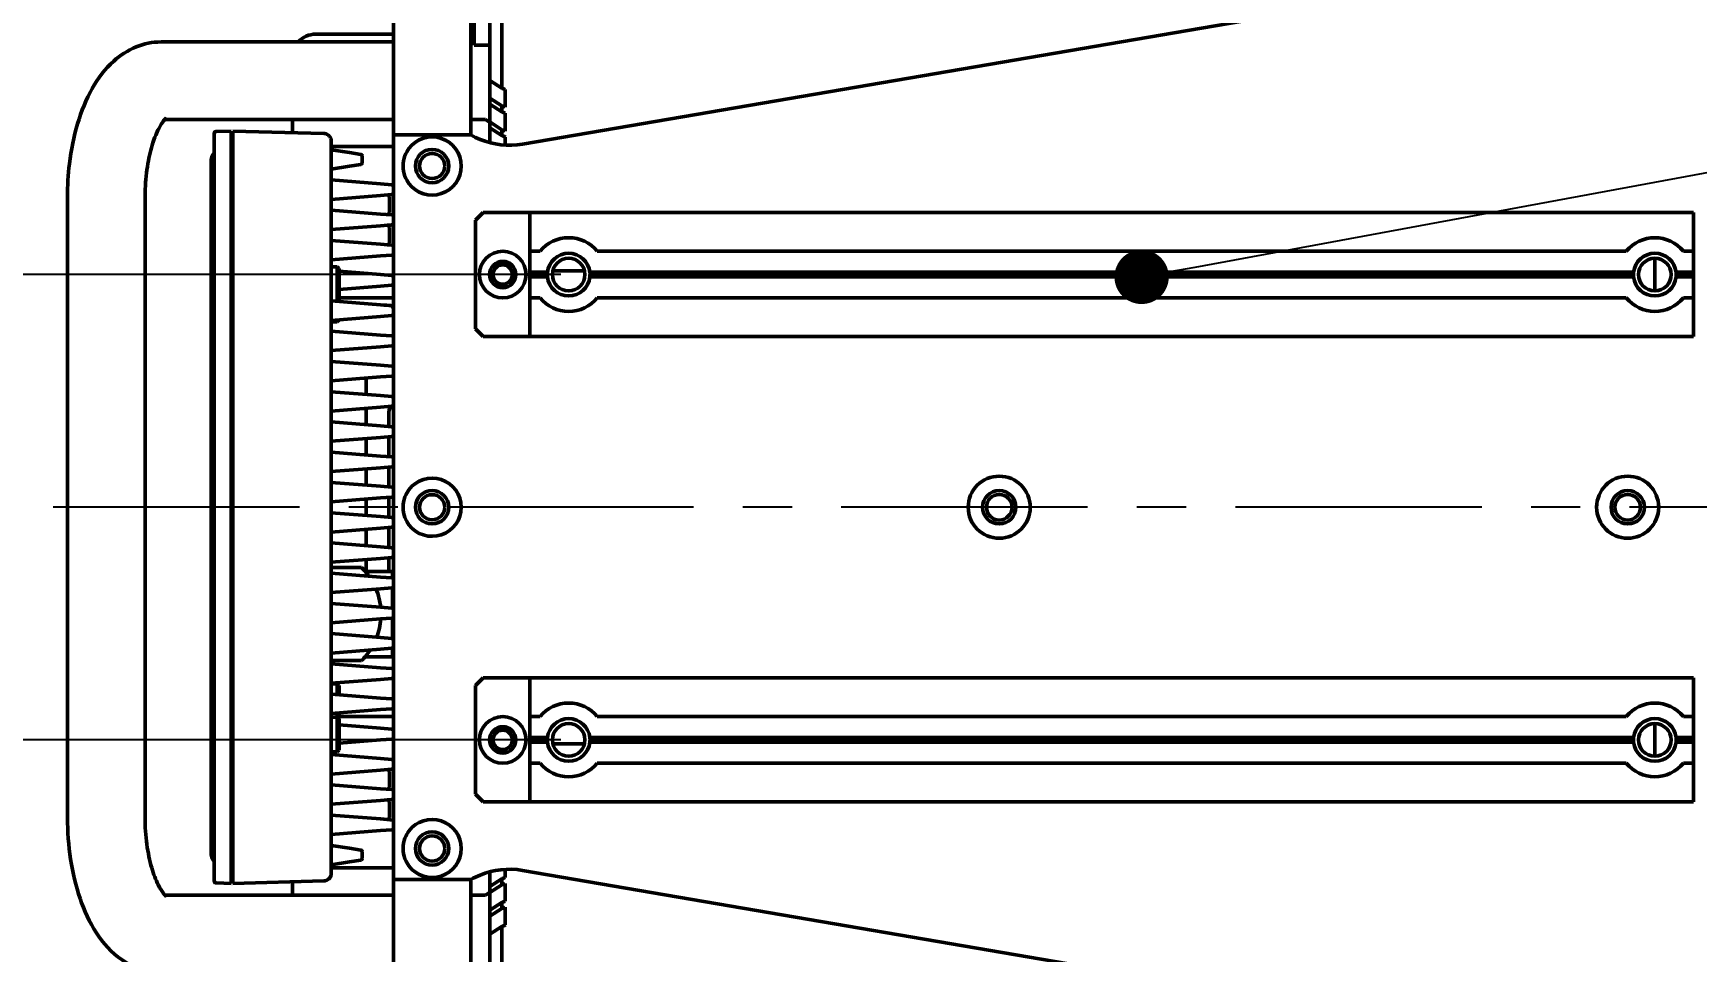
# Model space of a CAD drawing. Header units: millimetres. Extents: x 36 to 3196, y 27 to 5967.
# Drawn here: x 1091.8 to 1306.2, y 5129.6 to 5248 of the extents above; entities that cross this region are included whole.
import ezdxf
from ezdxf import colors
from ezdxf.entities.mleader import LeaderData, LeaderLine
from ezdxf.math import Vec2, Vec3

# ---------------------------------------------------------------- set-up
doc = ezdxf.new("R2010")
doc.units = ezdxf.units.MM
doc.linetypes.add('CENTER', pattern=[50.8, 31.75, -6.35, 6.35, -6.35])
doc.layers.add('02_Center Line', color=1, linetype='CENTER')
doc.layers.add('08_Dimension.Annotation', color=2, linetype='Continuous')
doc.layers.add('외형선(ISO)', color=7, linetype='Continuous', lineweight=50)
doc.styles.add('Coavis T-3.2 Style', font='MS PGothic.ttf', dxfattribs={"height": 3.2})
doc.styles.add('Coavis T-7.0 Style', font='MS PGothic.ttf', dxfattribs={"height": 7})
doc.dimstyles.new('Coavis D-Style$0', dxfattribs={"dimtxt": 3.2, "dimasz": 3.2, "dimexe": 2, "dimexo": 1, "dimgap": 0.8, "dimtad": 1, "dimdec": 3, "dimzin": 1, "dimdsep": 46, "dimtxsty": 'Coavis T-3.2 Style', "dimcen": 0, "dimclrd": 253, "dimclre": 253, "dimclrt": 2, "dimadec": 1, "dimazin": 0, "dimtp": 0.1, "dimtm": 0.1, "dimtfac": 0.71, "dimtdec": 3, "dimtmove": 0, "dimatfit": 3, "dimfxl": 1, "dimlwd": -1, "dimlwe": -1, "dimarcsym": 1})

# ---------------------------------------------------------------- blocks, each defined once
blk = doc.blocks.new('*D25')
at = {"layer": '08_Dimension.Annotation', "color": 253, "linetype": 'ByBlock', "transparency": 16777216}
for p, q in [((1159.77, 5216.92), (1082.87, 5216.92)), ((1084.87, 5213.72), (1084.87, 5160.12)), ((1159.77, 5156.92), (1082.87, 5156.92))]:
    blk.add_line(p, q, dxfattribs=at)
at = {"layer": '08_Dimension.Annotation', "color": 253, "transparency": 16777216}
for points in [[(1084.33, 5213.72), (1085.4, 5213.72), (1084.87, 5216.92)], [(1084.33, 5160.12), (1085.4, 5160.12), (1084.87, 5156.92)]]:
    blk.add_solid(points, dxfattribs=at)
at = {"layer": 'Defpoints', "color": 0, "transparency": 16777216}
for p in [(1160.77, 5216.92), (1084.87, 5156.92), (1160.77, 5156.92)]:
    blk.add_point(p, dxfattribs=at)
at = {"layer": '08_Dimension.Annotation', "color": 2, "transparency": 16777216, "insert": (1080.57, 5186.92), "char_height": 7, "attachment_point": 5, "rotation": 90, "style": 'Coavis T-7.0 Style'}
blk.add_mtext('{\\C5;60.000}', dxfattribs=at)
blk = doc.blocks.new('*D26')
at = {"layer": '08_Dimension.Annotation', "color": 253, "linetype": 'ByBlock', "transparency": 16777216}
for p, q in [((1337.77, 5257.42), (1061.7, 5257.42)), ((1063.7, 5254.22), (1063.7, 5119.62)), ((1337.77, 5116.42), (1061.7, 5116.42))]:
    blk.add_line(p, q, dxfattribs=at)
at = {"layer": '08_Dimension.Annotation', "color": 253, "transparency": 16777216}
for points in [[(1063.16, 5254.22), (1064.23, 5254.22), (1063.7, 5257.42)], [(1063.16, 5119.62), (1064.23, 5119.62), (1063.7, 5116.42)]]:
    blk.add_solid(points, dxfattribs=at)
at = {"layer": 'Defpoints', "color": 0, "transparency": 16777216}
for p in [(1338.77, 5257.42), (1063.7, 5116.42), (1338.77, 5116.42)]:
    blk.add_point(p, dxfattribs=at)
at = {"layer": '08_Dimension.Annotation', "color": 2, "transparency": 16777216, "insert": (1053.56, 5185.31), "char_height": 7, "attachment_point": 5, "rotation": 90, "style": 'Coavis T-7.0 Style'}
blk.add_mtext('{\\C5;\\P141.000}', dxfattribs=at)
blk = doc.blocks.new('_Dot')
at = {"color": 0, "linetype": 'ByBlock', "lineweight": -2}
blk.add_line((-0.5, 0), (-1, 0), dxfattribs=at)
at = {"color": 0, "linetype": 'ByBlock', "const_width": 0.5}
blk.add_lwpolyline([(-0.25, 0, 1), (0.25, 0, 1)], format="xyb", close=True, dxfattribs=at)

msp = doc.modelspace()

# ---------------------------------------------------------------- linework, layer by layer
at = {"layer": '02_Center Line'}
msp.add_line((2142.0654, 5186.922), (542.1723, 5186.922), dxfattribs=at)
at = {"layer": '외형선(ISO)'}
for p, q in [((1148.5916, 5247.9811), (1148.5916, 5276.9375)), ((1150.5916, 5241.961), (1150.5916, 5273.1007)), ((1152.1374, 5272.1071), (1152.1374, 5240.9674)), ((1138.1728, 5246.7174), (1138.1728, 5251.3673)), ((1148.1728, 5251.3673), (1148.1728, 5246.7174)), ((1154.8186, 5233.7477), (1252.6574, 5250.4716)), ((1114.3493, 5246.922), (1108.2317, 5246.922)), ((1123.1728, 5246.922), (1114.3493, 5246.922)), ((1138.1728, 5246.922), (1123.1728, 5246.922)), ((1138.1728, 5247.922), (1128.1728, 5247.922)), ((1138.1728, 5246.7174), (1138.1728, 5234.922)), ((1148.1728, 5247.0413), (1148.5916, 5247.0413)), ((1148.1728, 5234.922), (1148.1728, 5246.7174)), ((1148.5916, 5246.5165), (1148.5916, 5247.9811)), ((1148.5916, 5246.5165), (1150.5916, 5246.5165)), ((1150.5916, 5241.961), (1150.5916, 5239.6629)), ((1152.1374, 5240.9674), (1150.5916, 5241.961)), ((1152.5916, 5240.7898), (1152.5916, 5238.4917)), ((1150.5916, 5238.8968), (1150.5916, 5239.6629)), ((1150.5916, 5239.6629), (1152.1374, 5238.6692)), ((1150.5916, 5238.8968), (1150.5916, 5236.5987)), ((1150.5916, 5238.8968), (1152.1374, 5237.9032)), ((1152.1374, 5238.6692), (1152.1374, 5237.9032)), ((1114.3493, 5236.922), (1108.7257, 5236.922)), ((1114.3493, 5236.922), (1123.1728, 5236.922)), ((1138.1728, 5236.922), (1123.1728, 5236.922)), ((1125.1728, 5236.0918), (1125.1728, 5236.922)), ((1125.1728, 5236.0918), (1125.1728, 5235.2204)), ((1148.1728, 5236.922), (1150.0458, 5236.922)), ((1150.5916, 5235.8326), (1150.5916, 5236.5987)), ((1152.1374, 5235.6051), (1150.5916, 5236.5987)), ((1152.5916, 5237.7256), (1152.5916, 5235.4275)), ((1117.2719, 5235.422), (1115.3641, 5235.3721)), ((1117.2719, 5235.422), (1117.2719, 5230.4237)), ((1117.4728, 5230.4237), (1117.4728, 5235.422)), ((1129.199, 5235.115), (1117.4728, 5235.422)), ((1138.1728, 5234.922), (1140.1728, 5234.922)), ((1138.1728, 5138.922), (1138.1728, 5234.922)), ((1140.1728, 5234.922), (1138.1728, 5234.922)), ((1144.8506, 5234.922), (1140.1728, 5234.922)), ((1140.1728, 5234.922), (1146.1728, 5234.922)), ((1148.1728, 5234.922), (1146.1728, 5234.922)), ((1150.5916, 5235.8326), (1150.5916, 5233.9333)), ((1150.5916, 5235.8326), (1152.1374, 5234.839)), ((1152.1374, 5235.6051), (1152.1374, 5234.839)), ((1152.5916, 5234.6615), (1152.5916, 5233.6195)), ((1117.4728, 5233.422), (1117.2719, 5233.422)), ((1117.4728, 5233.2168), (1117.2719, 5233.222)), ((1138.1728, 5233.422), (1130.1728, 5233.422)), ((1132.5167, 5232.6508), (1130.1728, 5233.022)), ((1132.5167, 5232.6508), (1134.0041, 5232.4152)), ((1134.1728, 5232.2177), (1134.1728, 5231.3264)), ((1114.6728, 5231.422), (1114.6728, 5142.422)), ((1115.0719, 5143.4703), (1115.0719, 5230.3738)), ((1117.2719, 5143.4204), (1117.2719, 5230.4237)), ((1117.4728, 5230.4237), (1117.4728, 5143.4204)), ((1130.1728, 5230.522), (1132.5167, 5230.8933)), ((1130.1728, 5230.1168), (1130.1728, 5143.7273)), ((1134.0041, 5231.1288), (1132.5167, 5230.8933)), ((1136.5011, 5228.624), (1130.1728, 5229.122)), ((1136.5011, 5228.624), (1137.9885, 5228.5069)), ((1096.1728, 5226.922), (1096.1728, 5146.922)), ((1106.1728, 5226.922), (1106.1728, 5146.922)), ((1130.1728, 5226.622), (1136.5011, 5227.1201)), ((1130.1728, 5226.3299), (1130.1728, 5226.3299)), ((1136.5011, 5224.724), (1130.1728, 5225.222)), ((1137.9885, 5227.2371), (1136.5011, 5227.1201)), ((1137.6744, 5224.9307), (1137.6744, 5226.9133)), ((1130.1728, 5222.722), (1136.5011, 5223.2201)), ((1136.5011, 5224.724), (1137.9885, 5224.6069)), ((1137.9885, 5223.3371), (1136.5011, 5223.2201)), ((1148.7728, 5223.922), (1149.7728, 5224.922)), ((1148.7728, 5209.922), (1148.7728, 5223.922)), ((1149.7728, 5224.922), (1155.7728, 5224.922)), ((1155.7728, 5223.922), (1155.7728, 5224.922)), ((1305.7728, 5224.922), (1155.7728, 5224.922)), ((1155.7728, 5224.922), (1155.7728, 5223.922)), ((1155.7728, 5209.922), (1155.7728, 5223.922)), ((1155.7728, 5223.922), (1155.7728, 5219.922)), ((1305.7728, 5224.922), (1305.7728, 5223.922)), ((1305.7728, 5219.922), (1305.7728, 5223.922)), ((1136.5011, 5220.824), (1130.1728, 5221.322)), ((1137.6744, 5221.0307), (1137.6744, 5223.0133)), ((1130.1728, 5218.822), (1136.5011, 5219.3201)), ((1136.5011, 5220.824), (1137.9885, 5220.7069)), ((1137.9885, 5219.4371), (1136.5011, 5219.3201)), ((1157.0901, 5219.922), (1155.7728, 5219.922)), ((1297.0901, 5219.922), (1164.4556, 5219.922)), ((1300.7728, 5214.822), (1300.7728, 5219.022)), ((1305.7728, 5219.922), (1304.4556, 5219.922)), ((1305.7728, 5217.222), (1305.7728, 5219.922)), ((1130.9478, 5217.922), (1130.1728, 5217.922)), ((1130.9478, 5217.922), (1130.9478, 5213.461)), ((1131.1728, 5217.697), (1130.9478, 5217.922)), ((1131.1728, 5217.697), (1131.1728, 5213.647)), ((1136.5011, 5216.924), (1131.1728, 5217.3433)), ((1136.5011, 5216.924), (1137.9885, 5216.8069)), ((1158.0393, 5217.222), (1155.7728, 5217.222)), ((1158.0228, 5216.922), (1155.7728, 5216.922)), ((1158.0393, 5216.622), (1155.7728, 5216.622)), ((1162.8125, 5217.422), (1158.7332, 5217.422)), ((1298.0393, 5217.222), (1163.5064, 5217.222)), ((1298.0393, 5216.622), (1163.5064, 5216.622)), ((1298.0228, 5216.922), (1163.5228, 5216.922)), ((1305.7728, 5217.222), (1303.5064, 5217.222)), ((1305.7728, 5216.622), (1303.5064, 5216.622)), ((1305.7728, 5216.922), (1303.5228, 5216.922)), ((1305.7728, 5216.922), (1305.7728, 5217.222)), ((1305.7728, 5216.622), (1305.7728, 5216.922)), ((1305.7728, 5213.922), (1305.7728, 5216.622)), ((1131.1728, 5215.0007), (1136.5011, 5215.4201)), ((1137.9885, 5215.5371), (1136.5011, 5215.4201)), ((1130.1728, 5213.522), (1136.5011, 5213.024)), ((1131.1728, 5213.647), (1130.984, 5213.4582)), ((1131.1728, 5213.922), (1138.1728, 5213.922)), ((1131.1728, 5213.647), (1131.1728, 5213.4433)), ((1137.8748, 5212.9159), (1137.9885, 5212.9069)), ((1157.0901, 5213.922), (1155.7728, 5213.922)), ((1155.7728, 5213.922), (1155.7728, 5209.922)), ((1297.0901, 5213.922), (1164.4556, 5213.922)), ((1305.7728, 5213.922), (1304.4556, 5213.922)), ((1305.7728, 5209.922), (1305.7728, 5213.922)), ((1130.1728, 5211.022), (1136.5011, 5211.5201)), ((1130.9478, 5210.822), (1130.1728, 5210.822)), ((1130.9478, 5211.083), (1130.9478, 5210.822)), ((1131.1728, 5211.047), (1130.9478, 5210.822)), ((1131.1728, 5211.1007), (1131.1728, 5211.047)), ((1137.9885, 5211.6371), (1136.5011, 5211.5201)), ((1136.5011, 5209.124), (1130.1728, 5209.622)), ((1136.5011, 5209.124), (1137.9885, 5209.0069)), ((1149.7728, 5208.922), (1148.7728, 5209.922)), ((1155.7728, 5208.922), (1149.7728, 5208.922)), ((1155.7728, 5208.922), (1155.7728, 5209.922)), ((1155.7728, 5209.922), (1155.7728, 5208.922)), ((1305.7728, 5208.922), (1155.7728, 5208.922)), ((1305.7728, 5209.922), (1305.7728, 5208.922)), ((1130.1728, 5207.122), (1136.5011, 5207.6201)), ((1137.9885, 5207.7371), (1136.5011, 5207.6201)), ((1136.5011, 5205.224), (1130.1728, 5205.722)), ((1136.5011, 5205.224), (1137.9885, 5205.1069)), ((1137.9885, 5203.8371), (1136.5011, 5203.7201)), ((1138.1723, 5204.922), (1138.1728, 5204.922)), ((1130.1728, 5203.222), (1136.5011, 5203.7201)), ((1136.5011, 5201.324), (1130.1728, 5201.822)), ((1134.6728, 5203.5762), (1134.6728, 5202.922)), ((1134.6728, 5202.922), (1134.6728, 5201.4679)), ((1130.1728, 5199.322), (1136.5011, 5199.8201)), ((1134.6728, 5199.6762), (1134.6728, 5197.5679)), ((1136.5011, 5201.324), (1137.9885, 5201.2069)), ((1137.9885, 5199.9371), (1136.5011, 5199.8201)), ((1136.5011, 5197.424), (1130.1728, 5197.922)), ((1136.5011, 5197.424), (1137.9885, 5197.3069)), ((1137.5921, 5197.3381), (1137.5921, 5198.922)), ((1130.1728, 5195.422), (1136.5011, 5195.9201)), ((1134.6728, 5195.7762), (1134.6728, 5193.6679)), ((1137.9885, 5196.0371), (1136.5011, 5195.9201)), ((1137.5921, 5193.4381), (1137.5921, 5196.0059)), ((1136.5011, 5193.524), (1130.1728, 5194.022)), ((1136.5011, 5193.524), (1137.9885, 5193.4069)), ((1130.1728, 5191.522), (1136.5011, 5192.0201)), ((1134.6728, 5191.8762), (1134.6728, 5189.7679)), ((1137.9885, 5192.1371), (1136.5011, 5192.0201)), ((1137.5921, 5189.5381), (1137.5921, 5192.1059)), ((1136.5011, 5189.624), (1130.1728, 5190.122)), ((1136.5011, 5189.624), (1137.9885, 5189.5069)), ((1130.1728, 5187.622), (1136.5011, 5188.1201)), ((1134.6728, 5187.9762), (1134.6728, 5185.8679)), ((1137.9885, 5188.2371), (1136.5011, 5188.1201)), ((1137.5921, 5185.6381), (1137.5921, 5188.2059)), ((1136.5011, 5185.724), (1130.1728, 5186.222)), ((1136.5011, 5185.724), (1137.9885, 5185.6069)), ((1130.1728, 5183.722), (1136.5011, 5184.2201)), ((1136.5011, 5181.824), (1130.1728, 5182.322)), ((1134.6728, 5184.0762), (1134.6728, 5181.9679)), ((1137.9885, 5184.3371), (1136.5011, 5184.2201)), ((1137.5921, 5181.7381), (1137.5921, 5184.3059)), ((1130.1728, 5179.822), (1136.5011, 5180.3201)), ((1134.6728, 5180.1762), (1134.6728, 5178.647)), ((1136.5011, 5181.824), (1137.9885, 5181.7069)), ((1137.9885, 5180.4371), (1136.5011, 5180.3201)), ((1137.5921, 5178.647), (1137.5921, 5180.4059)), ((1130.1728, 5179.147), (1134.0828, 5179.147)), ((1136.5011, 5177.924), (1130.1728, 5178.422)), ((1138.0828, 5178.647), (1134.5479, 5178.647)), ((1138.0828, 5178.647), (1138.0828, 5177.7748)), ((1130.1728, 5175.922), (1136.5011, 5176.4201)), ((1136.5011, 5177.924), (1137.9885, 5177.8069)), ((1137.9885, 5176.5371), (1136.5011, 5176.4201)), ((1138.0828, 5176.5695), (1138.0828, 5173.8746)), ((1138.1728, 5177.647), (1138.1689, 5177.647)), ((1136.5011, 5174.024), (1130.1728, 5174.522)), ((1136.5011, 5174.024), (1137.9885, 5173.9069)), ((1130.1728, 5172.022), (1136.5011, 5172.5201)), ((1137.9885, 5172.6371), (1136.5011, 5172.5201)), ((1138.0828, 5172.6695), (1138.0828, 5169.9746)), ((1136.5011, 5170.124), (1130.1728, 5170.622)), ((1136.5011, 5170.124), (1137.9885, 5170.0069)), ((1130.1728, 5168.122), (1136.5011, 5168.6201)), ((1138.0828, 5167.647), (1134.5479, 5167.647)), ((1137.9885, 5168.7371), (1136.5011, 5168.6201)), ((1138.0828, 5168.7695), (1138.0828, 5167.647)), ((1138.1728, 5168.647), (1138.0828, 5168.647)), ((1134.0828, 5167.147), (1130.1728, 5167.147)), ((1136.5011, 5166.224), (1130.1728, 5166.722)), ((1136.5011, 5166.224), (1137.9885, 5166.1069)), ((1130.1728, 5164.222), (1136.5011, 5164.7201)), ((1130.9478, 5164.162), (1130.1728, 5164.162)), ((1130.9478, 5164.162), (1130.9478, 5162.761)), ((1131.1728, 5163.937), (1130.9478, 5164.162)), ((1131.1728, 5163.937), (1131.1728, 5162.7433)), ((1137.9885, 5164.8371), (1136.5011, 5164.7201)), ((1148.7728, 5163.922), (1149.7728, 5164.922)), ((1148.7728, 5149.922), (1148.7728, 5163.922)), ((1149.7728, 5164.922), (1155.7728, 5164.922)), ((1155.7728, 5163.922), (1155.7728, 5164.922)), ((1305.7728, 5164.922), (1155.7728, 5164.922)), ((1155.7728, 5164.922), (1155.7728, 5163.922)), ((1155.7728, 5149.922), (1155.7728, 5163.922)), ((1155.7728, 5163.922), (1155.7728, 5159.922)), ((1305.7728, 5164.922), (1305.7728, 5163.922)), ((1305.7728, 5159.922), (1305.7728, 5163.922)), ((1136.5011, 5162.324), (1130.1728, 5162.822)), ((1136.5011, 5162.324), (1137.9885, 5162.2069)), ((1137.9885, 5160.9371), (1136.5011, 5160.8201)), ((1130.1728, 5160.322), (1136.5011, 5160.8201)), ((1130.9478, 5159.872), (1130.1728, 5159.872)), ((1130.9478, 5160.383), (1130.9478, 5159.872)), ((1130.9478, 5159.872), (1130.9478, 5155.372)), ((1131.1728, 5159.647), (1130.9478, 5159.872)), ((1131.1728, 5159.887), (1131.0528, 5159.767)), ((1131.1728, 5160.4007), (1131.1728, 5159.887)), ((1138.1728, 5159.922), (1131.1728, 5159.922)), ((1131.1728, 5159.647), (1131.1728, 5155.597)), ((1136.5011, 5158.424), (1131.1728, 5158.8433)), ((1157.0901, 5159.922), (1155.7728, 5159.922)), ((1297.0901, 5159.922), (1164.4556, 5159.922)), ((1300.7728, 5154.822), (1300.7728, 5159.022)), ((1305.7728, 5159.922), (1304.4556, 5159.922)), ((1305.7728, 5157.222), (1305.7728, 5159.922)), ((1131.1728, 5156.5007), (1136.5011, 5156.9201)), ((1136.5011, 5158.424), (1137.9885, 5158.3069)), ((1137.9885, 5157.0371), (1136.5011, 5156.9201)), ((1158.0393, 5157.222), (1155.7728, 5157.222)), ((1158.0228, 5156.922), (1155.7728, 5156.922)), ((1158.0393, 5156.622), (1155.7728, 5156.622)), ((1298.0393, 5157.222), (1163.5064, 5157.222)), ((1298.0393, 5156.622), (1163.5064, 5156.622)), ((1298.0228, 5156.922), (1163.5228, 5156.922)), ((1305.7728, 5157.222), (1303.5064, 5157.222)), ((1305.7728, 5156.622), (1303.5064, 5156.622)), ((1305.7728, 5156.922), (1303.5228, 5156.922)), ((1305.7728, 5156.922), (1305.7728, 5157.222)), ((1305.7728, 5156.622), (1305.7728, 5156.922)), ((1305.7728, 5153.922), (1305.7728, 5156.622)), ((1130.9478, 5155.372), (1130.1728, 5155.372)), ((1136.5011, 5154.524), (1130.1728, 5155.022)), ((1131.1728, 5155.597), (1130.9478, 5155.372)), ((1136.5011, 5154.524), (1137.9885, 5154.4069)), ((1158.7332, 5156.422), (1162.8125, 5156.422)), ((1130.1728, 5152.522), (1136.5011, 5153.0201)), ((1137.9885, 5153.1371), (1136.5011, 5153.0201)), ((1137.6744, 5150.8307), (1137.6744, 5152.8133)), ((1157.0901, 5153.922), (1155.7728, 5153.922)), ((1155.7728, 5153.922), (1155.7728, 5149.922)), ((1297.0901, 5153.922), (1164.4556, 5153.922)), ((1305.7728, 5153.922), (1304.4556, 5153.922)), ((1305.7728, 5149.922), (1305.7728, 5153.922)), ((1130.1728, 5151.3299), (1130.1728, 5151.3299)), ((1136.5011, 5150.624), (1130.1728, 5151.122)), ((1136.5011, 5150.624), (1137.9885, 5150.5069)), ((1130.1728, 5148.622), (1136.5011, 5149.1201)), ((1137.9885, 5149.2371), (1136.5011, 5149.1201)), ((1137.6744, 5146.9307), (1137.6744, 5148.9133)), ((1149.7728, 5148.922), (1148.7728, 5149.922)), ((1155.7728, 5148.922), (1149.7728, 5148.922)), ((1155.7728, 5148.922), (1155.7728, 5149.922)), ((1155.7728, 5149.922), (1155.7728, 5148.922)), ((1305.7728, 5148.922), (1155.7728, 5148.922)), ((1305.7728, 5149.922), (1305.7728, 5148.922)), ((1136.5201, 5146.7225), (1130.1728, 5147.222)), ((1138.1728, 5146.5924), (1136.5201, 5146.7225)), ((1130.1728, 5144.722), (1136.5011, 5145.2201)), ((1137.9885, 5145.3371), (1136.5011, 5145.2201)), ((1117.2719, 5143.4204), (1117.2719, 5138.422)), ((1117.4728, 5138.422), (1117.4728, 5143.4204)), ((1132.5167, 5142.9508), (1130.1728, 5143.322)), ((1132.5167, 5142.9508), (1134.0041, 5142.7152)), ((1134.1728, 5142.5177), (1134.1728, 5141.6264)), ((1117.2719, 5140.622), (1117.4728, 5140.6273)), ((1117.2719, 5140.422), (1117.4728, 5140.422)), ((1130.1728, 5140.822), (1132.5167, 5141.1933)), ((1130.1728, 5140.422), (1138.1728, 5140.422)), ((1134.0041, 5141.4288), (1132.5167, 5141.1933)), ((1150.5916, 5138.0114), (1150.5916, 5139.9108)), ((1152.5916, 5139.1826), (1152.5916, 5140.2246)), ((1154.8186, 5140.0963), (1252.6574, 5123.3724)), ((1117.2719, 5138.422), (1115.3641, 5138.472)), ((1117.4728, 5138.422), (1129.199, 5138.7291)), ((1125.1728, 5138.6237), (1125.1728, 5137.7522)), ((1125.1728, 5136.922), (1125.1728, 5137.7522)), ((1140.1728, 5138.922), (1138.1728, 5138.922)), ((1138.1728, 5138.922), (1138.1728, 5127.1267)), ((1138.1728, 5138.922), (1140.1728, 5138.922)), ((1140.1728, 5138.922), (1144.8506, 5138.922)), ((1146.1728, 5138.922), (1140.1728, 5138.922)), ((1146.1728, 5138.922), (1148.1728, 5138.922)), ((1148.1728, 5127.1267), (1148.1728, 5138.922)), ((1150.5916, 5138.0114), (1152.1374, 5139.005)), ((1152.1374, 5138.239), (1150.5916, 5137.2454)), ((1150.5916, 5138.0114), (1150.5916, 5137.2454)), ((1152.1374, 5138.239), (1152.1374, 5139.005)), ((1152.5916, 5136.1184), (1152.5916, 5138.4166)), ((1108.7257, 5136.922), (1114.3493, 5136.922)), ((1123.1728, 5136.922), (1114.3493, 5136.922)), ((1123.1728, 5136.922), (1138.1728, 5136.922)), ((1150.0458, 5136.922), (1148.1728, 5136.922)), ((1150.5916, 5134.9472), (1150.5916, 5137.2454)), ((1150.5916, 5134.9472), (1152.1374, 5135.9409)), ((1150.5916, 5134.1812), (1152.1374, 5135.1748)), ((1152.1374, 5135.1748), (1152.1374, 5135.9409)), ((1152.5916, 5133.0542), (1152.5916, 5135.3524)), ((1150.5916, 5134.9472), (1150.5916, 5134.1812)), ((1150.5916, 5131.8831), (1150.5916, 5134.1812)), ((1152.1374, 5132.8767), (1150.5916, 5131.8831)), ((1150.5916, 5131.8831), (1150.5916, 5100.7434)), ((1152.1374, 5101.737), (1152.1374, 5132.8767))]:
    msp.add_line(p, q, dxfattribs=at)
for centre, radius in [((1143.1728, 5230.922), 2.15), ((1143.1728, 5230.922), 1.621), ((1152.2728, 5216.922), 3), ((1160.7728, 5216.922), 2.1), ((1300.7728, 5216.922), 2.1), ((1152.2728, 5216.922), 1.7), ((1152.2728, 5216.922), 1.25), ((1216.2728, 5186.922), 4), ((1297.2728, 5186.922), 4), ((1143.1728, 5186.922), 2.15), ((1216.2728, 5186.922), 2.15), ((1297.2728, 5186.922), 2.15), ((1143.1728, 5186.922), 1.621), ((1216.2728, 5186.922), 1.65), ((1297.2728, 5186.922), 1.65), ((1152.2728, 5156.922), 3), ((1160.7728, 5156.922), 2.1), ((1300.7728, 5156.922), 2.1), ((1152.2728, 5156.922), 1.7), ((1152.2728, 5156.922), 1.25), ((1143.1728, 5142.922), 2.15), ((1143.1728, 5142.922), 1.621)]:
    msp.add_circle(centre, radius, dxfattribs=at)
for centre, radius, start, end in [((1128.1728, 5244.922), 3, 90, 138.189685), ((1146.1728, 5229.922), 8, 56.472248, 61.044976), ((1143.1728, 5230.922), 3.75, 216.869898, 143.130102), ((1153.1337, 5243.6048), 10, 240.2588, 247.796302), ((1153.1337, 5243.6048), 10, 247.796302, 279.7), ((1116.6728, 5231.422), 2, 143.173239, 180), ((1133.9728, 5232.2177), 0.2, 0, 81), ((1133.9728, 5231.3264), 0.2, 279, 359.999997), ((1137.9728, 5228.3075), 0.2, 359.99794, 85.5), ((1137.9728, 5227.4365), 0.2, 274.5, 0.00193), ((1137.9728, 5224.4075), 0.2, 359.99794, 85.5), ((1137.9728, 5223.5365), 0.2, 274.5, 0.001929), ((1160.7728, 5216.922), 4.75, 39.166711, 140.833289), ((1300.7728, 5216.922), 4.75, 39.166711, 140.833289), ((1137.9728, 5220.5075), 0.2, 359.99794, 85.5), ((1137.9728, 5219.6365), 0.2, 274.5, 0.00193), ((1160.7728, 5216.922), 2.75, 6.262913, 173.737087), ((1300.7728, 5216.922), 2.75, 6.262913, 173.737087), ((1137.9728, 5216.6075), 0.2, 359.99794, 85.5), ((1160.7728, 5216.922), 2.75, 173.737087, 180), ((1160.7728, 5216.922), 2.75, 180, 186.262913), ((1160.7728, 5216.922), 2.75, 186.262913, 353.737087), ((1160.7728, 5216.922), 2.75, 0, 6.262913), ((1160.7728, 5216.922), 2.75, 353.737087, 0), ((1300.7728, 5216.922), 2.75, 173.737087, 180), ((1300.7728, 5216.922), 2.75, 180, 186.262913), ((1300.7728, 5216.922), 2.75, 186.262913, 353.737087), ((1300.7728, 5216.922), 2.75, 0, 6.262913), ((1300.7728, 5216.922), 2.75, 353.737087, 0), ((1137.9728, 5215.7365), 0.2, 274.5, 0.001929), ((1137.9728, 5212.7075), 0.2, 0.000049, 85.499842), ((1160.7728, 5216.922), 4.75, 219.166711, 320.833289), ((1300.7728, 5216.922), 4.75, 219.166711, 320.833289), ((1137.9728, 5211.8365), 0.2, 274.5, 0.00193), ((1137.9728, 5208.8075), 0.2, 359.99794, 85.5), ((1137.9728, 5207.9365), 0.2, 274.5, 0.001929), ((1137.9728, 5204.9075), 0.2, 359.99794, 85.5), ((1137.9728, 5204.0365), 0.2, 274.5, 0.001929), ((1137.9728, 5201.0075), 0.2, 359.99794, 85.5), ((1137.9728, 5200.1365), 0.2, 274.5, 0.001929), ((1137.9728, 5197.1075), 0.2, 359.99794, 85.5), ((1137.9728, 5196.2365), 0.2, 274.5, 0.001929), ((1137.9728, 5193.2075), 0.2, 359.99794, 85.5), ((1137.9728, 5192.3365), 0.2, 274.5, 0.001929), ((1137.9728, 5189.3075), 0.2, 359.99794, 85.5), ((1143.1728, 5186.922), 3.75, 216.869898, 143.130102), ((1137.9728, 5188.4365), 0.2, 274.5, 0.001929), ((1137.9728, 5185.4075), 0.2, 359.99794, 85.5), ((1137.9728, 5184.5365), 0.2, 274.5, 0.001929), ((1137.9728, 5181.5075), 0.2, 359.99794, 85.5), ((1137.9728, 5180.6365), 0.2, 274.5, 0.001929), ((1128.1328, 5173.147), 8.45, 35.387151, 45.23973), ((1128.1328, 5173.147), 8.45, 5.937443, 22.465749), ((1137.9728, 5177.6075), 0.2, 359.99794, 85.5), ((1137.9728, 5176.7365), 0.2, 274.5, 0.001929), ((1137.9728, 5173.7075), 0.2, 359.99794, 85.5), ((1128.1328, 5173.147), 8.45, 339.302225, 355.776439), ((1137.9728, 5172.8365), 0.2, 274.5, 0.001929), ((1137.9728, 5169.8075), 0.2, 359.99794, 85.5), ((1128.1328, 5173.147), 8.45, 314.76027, 326.781464), ((1137.9728, 5168.9365), 0.2, 274.5, 0.001929), ((1137.9728, 5165.9075), 0.2, 359.99794, 85.5), ((1137.9728, 5165.0365), 0.2, 274.5, 0.00193), ((1137.9728, 5162.0075), 0.2, 359.99794, 85.5), ((1137.9728, 5161.1365), 0.2, 274.5, 0.001929), ((1160.7728, 5156.922), 4.75, 39.166711, 140.833289), ((1300.7728, 5156.922), 4.75, 39.166711, 140.833289), ((1160.7728, 5156.922), 2.75, 6.262913, 173.737087), ((1300.7728, 5156.922), 2.75, 6.262913, 173.737087), ((1137.9728, 5158.1075), 0.2, 359.99794, 85.5), ((1137.9728, 5157.2365), 0.2, 274.5, 0.001929), ((1160.7728, 5156.922), 2.75, 173.737087, 180), ((1160.7728, 5156.922), 2.75, 180, 186.262913), ((1160.7728, 5156.922), 2.75, 186.262913, 353.737087), ((1160.7728, 5156.922), 2.75, 0, 6.262913), ((1160.7728, 5156.922), 2.75, 353.737087, 0), ((1300.7728, 5156.922), 2.75, 173.737087, 180), ((1300.7728, 5156.922), 2.75, 180, 186.262913), ((1300.7728, 5156.922), 2.75, 186.262913, 353.737087), ((1300.7728, 5156.922), 2.75, 0, 6.262913), ((1300.7728, 5156.922), 2.75, 353.737087, 0), ((1137.9728, 5154.2075), 0.2, 359.99794, 85.5), ((1137.9728, 5153.3365), 0.2, 274.5, 0.001929), ((1160.7728, 5156.922), 4.75, 219.166711, 320.833289), ((1300.7728, 5156.922), 4.75, 219.166711, 320.833289), ((1137.9728, 5150.3075), 0.2, 359.99794, 85.5), ((1137.9728, 5149.4365), 0.2, 274.5, 0.001929), ((1143.1728, 5142.922), 3.75, 216.869898, 143.130102), ((1137.9728, 5145.5365), 0.2, 274.5, 0.00193), ((1116.6728, 5142.422), 2, 180, 216.826788), ((1133.9728, 5142.5177), 0.2, 0, 81), ((1133.9728, 5141.6264), 0.2, 279, 359.999997), ((1153.1337, 5130.2393), 10, 112.203698, 119.7412), ((1153.1337, 5130.2393), 10, 80.3, 112.203698), ((1146.1728, 5143.922), 8, 298.955024, 303.527752)]:
    msp.add_arc(centre, radius, start, end, dxfattribs=at)
for centre, major_axis, ratio, start_param, end_param in [((1149.2497, 5237.5867), (-6, 0), 0.64278761, 4.12165583, 4.21028762), ((1149.2497, 5235.2885), (6, 0), 0.64278761, 0.98006318, 1.06869497), ((1149.2497, 5234.5225), (-6, 0), 0.64278761, 4.12165583, 4.21028762), ((1149.2497, 5232.2244), (6, 0), 0.64278761, 0.98006318, 1.06869497), ((1149.2497, 5231.4583), (-6, 0), 0.64278761, 4.12165583, 4.21028762), ((1129.1728, 5230.1168), (1, 0), 0.00011293, 6.28317677, 6.28318877), ((1137.3744, 5226.8879), (-0.2128, -0.2302), 0.91871751, 2.35927242, 3.92391288), ((1137.3744, 5224.9562), (0.2128, -0.2302), 0.91871751, 5.50086508, 7.06550554), ((1137.3744, 5222.9879), (-0.2128, -0.2302), 0.91871751, 2.35927242, 3.92391288), ((1137.3744, 5221.0562), (0.2128, -0.2302), 0.91871751, 5.50086508, 7.06550554), ((1136.191, 5213.0483), (-1.7986, 0.1415), 0.00002073, 3.54554366, 4.53892017), ((1136.1909, 5213.0484), (1.7987, -0.1415), 0.00002073, 0.35919225, 0.40437087), ((1137.8592, 5212.7165), (0.0155, 0.1994), 0.93632099, 6.2820255, 6.28211179), ((1137.9728, 5212.6073), (0.0157, 0.2996), 0.02049376, 6.28252495, 6.28267422), ((1139.4715, 5198.922), (0, -2), 0.93969262, 4.18654164, 4.71238898), ((1137.3744, 5152.7879), (-0.2128, -0.2302), 0.91871751, 2.35927242, 3.92391288), ((1137.3744, 5150.8562), (0.2128, -0.2302), 0.91871751, 5.50086508, 7.06550554), ((1137.3744, 5148.8879), (-0.2128, -0.2302), 0.91871751, 2.35927242, 3.92391288), ((1137.3744, 5146.9562), (0.2128, -0.2302), 0.91871751, 5.50086508, 7.06550554), ((1129.1728, 5143.7273), (1, 0), 0.00011287, 6.28318143, 6.28319372), ((1149.2497, 5142.3857), (-6, 0), 0.64278761, 2.07289768, 2.16152947), ((1149.2497, 5141.6197), (6, 0), 0.64278761, 5.21449034, 5.30312213), ((1149.2497, 5139.3216), (-6, 0), 0.64278761, 2.07289768, 2.16152947), ((1149.2497, 5138.5555), (6, 0), 0.64278761, 5.21449034, 5.30312213), ((1149.2497, 5136.2574), (-6, 0), 0.64278761, 2.07289768, 2.16152947)]:
    msp.add_ellipse(centre, major_axis=major_axis, ratio=ratio, start_param=start_param, end_param=end_param, dxfattribs=at)
for points, knots in [([(1108.2317, 5246.922), (1107.1229, 5246.922), (1106.0216, 5246.691), (1103.9232, 5245.8422), (1102.9572, 5245.1921), (1100.9978, 5243.4277), (1100.1106, 5242.2303), (1098.5781, 5239.5261), (1097.9574, 5237.9929), (1096.987, 5234.7299), (1096.6402, 5232.9997), (1096.2575, 5229.808), (1096.1728, 5228.3651), (1096.1728, 5226.922)], [3.14159265, 3.14159265, 3.14159265, 3.14159265, 3.32968716, 3.32968716, 3.54241066, 3.54241066, 3.83459431, 3.83459431, 4.14875357, 4.14875357, 4.46291284, 4.46291284, 4.71238898, 4.71238898, 4.71238898, 4.71238898]), ([(1108.8922, 5237.074), (1108.8922, 5237.074), (1108.8919, 5237.0738), (1108.8792, 5237.065), (1108.7478, 5236.965), (1108.3835, 5236.5116), (1108.1568, 5236.1722), (1107.671, 5235.235), (1107.4106, 5234.6148), (1106.9211, 5233.1082), (1106.6976, 5232.2009), (1106.3505, 5230.184), (1106.2344, 5229.0651), (1106.1792, 5227.594), (1106.1728, 5227.258), (1106.1728, 5226.922)], [3.4447892, 3.4447892, 3.4447892, 3.4447892, 3.45575192, 3.45575192, 3.67137443, 3.67137443, 3.87866669, 3.87866669, 4.10813383, 4.10813383, 4.36183049, 4.36183049, 4.632695, 4.632695, 4.71238898, 4.71238898, 4.71238898, 4.71238898]), ([(1115.0719, 5230.3738), (1115.0719, 5230.8816), (1115.0719, 5231.396), (1115.0719, 5232.3496), (1115.0719, 5232.8018), (1115.0719, 5233.5988), (1115.0719, 5233.9533), (1115.0719, 5234.5212), (1115.0719, 5234.7417), (1115.0719, 5234.9484), (1115.0719, 5234.9977), (1115.0719, 5235.0445), (1115.0719, 5235.0556), (1115.0719, 5235.0661), (1115.0719, 5235.0685), (1115.0719, 5235.0709), (1115.0719, 5235.0714), (1115.0719, 5235.072), (1115.0719, 5235.0718), (1115.0719, 5235.0725), (1115.0719, 5235.0725), (1115.0719, 5235.0729), (1115.0719, 5235.0731), (1115.072, 5235.0736), (1115.072, 5235.0737), (1115.072, 5235.074), (1115.072, 5235.0741), (1115.072, 5235.0747), (1115.072, 5235.075), (1115.072, 5235.077), (1115.072, 5235.0786), (1115.0727, 5235.1054), (1115.0766, 5235.1308), (1115.0917, 5235.1831), (1115.104, 5235.2101), (1115.137, 5235.2615), (1115.159, 5235.2858), (1115.2087, 5235.3259), (1115.2371, 5235.342), (1115.2978, 5235.3647), (1115.3311, 5235.3712), (1115.3641, 5235.3721)], [0, 0, 0, 0, 0.152345124, 0.152345124, 0.301938135, 0.301938135, 0.451629963, 0.451629963, 0.601318337, 0.601318337, 0.67186694, 0.67186694, 0.705538184, 0.705538184, 0.72136817, 0.72136817, 0.728786713, 0.728786713, 0.734350466, 0.734350466, 0.734872393, 0.734872393, 0.735109821, 0.735109821, 0.73516893, 0.73516893, 0.735228083, 0.735228083, 0.735347132, 0.735347132, 0.735822414, 0.735822414, 0.743405726, 0.743405726, 0.752139899, 0.752139899, 0.761727053, 0.761727053, 0.771285136, 0.771285136, 0.781181581, 0.781181581, 0.781181581, 0.781181581]), ([(1129.199, 5235.115), (1129.3071, 5235.1121), (1129.4161, 5235.0913), (1129.6172, 5235.0174), (1129.7121, 5234.9641), (1129.8783, 5234.832), (1129.9517, 5234.7515), (1130.0679, 5234.5737), (1130.1123, 5234.4742), (1130.1529, 5234.3207), (1130.1624, 5234.2686), (1130.1704, 5234.1898), (1130.172, 5234.1633), (1130.1727, 5234.1317), (1130.1728, 5234.1266), (1130.1728, 5234.1211), (1130.1728, 5234.1205), (1130.1728, 5234.1194), (1130.1728, 5234.1188), (1130.1728, 5234.118), (1130.1728, 5234.1177), (1130.1728, 5234.1165), (1130.1728, 5234.1164), (1130.1728, 5234.1158), (1130.1728, 5234.1157), (1130.1728, 5234.1153), (1130.1728, 5234.1151), (1130.1728, 5234.1137), (1130.1728, 5234.1119), (1130.1728, 5234.1012), (1130.1728, 5234.0853), (1130.1728, 5233.9913), (1130.1728, 5233.8489), (1130.1728, 5233.4461), (1130.1728, 5233.1829), (1130.1728, 5232.5683), (1130.1728, 5232.2092), (1130.1728, 5231.4413), (1130.1728, 5231.0229), (1130.1728, 5230.4407), (1130.1728, 5230.2786), (1130.1728, 5230.1168)], [0, 0, 0, 0, 0.032429675, 0.032429675, 0.064272968, 0.064272968, 0.096137313, 0.096137313, 0.128000908, 0.128000908, 0.143778393, 0.143778393, 0.151751111, 0.151751111, 0.153247861, 0.153247861, 0.153449007, 0.153449007, 0.153652609, 0.153652609, 0.153855309, 0.153855309, 0.154671154, 0.154671154, 0.156272046, 0.156272046, 0.161072141, 0.161072141, 0.175474368, 0.175474368, 0.218738031, 0.218738031, 0.348416143, 0.348416143, 0.475739365, 0.475739365, 0.603136797, 0.603136797, 0.730530904, 0.730530904, 0.779082813, 0.779082813, 0.779082813, 0.779082813]), ([(1140.1728, 5233.172), (1139.9703, 5232.9003), (1139.7974, 5232.5927), (1139.5052, 5231.8318), (1139.4228, 5231.3632), (1139.4228, 5230.4808), (1139.5052, 5230.0123), (1139.7974, 5229.2513), (1139.9703, 5228.9438), (1140.1728, 5228.672)], [-1.948531238, -1.948531238, -1.948531238, -1.948531238, -1.849185246, -1.849185246, -1.716827233, -1.716827233, -1.58446922, -1.58446922, -1.485123227, -1.485123227, -1.485123227, -1.485123227]), ([(1137.8748, 5212.9159), (1137.8982, 5212.914), (1137.9215, 5212.9082), (1137.9641, 5212.8899), (1137.984, 5212.8772), (1138.0189, 5212.8466), (1138.034, 5212.8283), (1138.0481, 5212.8055), (1138.05, 5212.8023), (1138.0518, 5212.799)], [0, 0, 0, 0, 0.007130904, 0.007130904, 0.0141917452, 0.0141917452, 0.0214348001, 0.0214348001, 0.0226170804, 0.0226170804, 0.0226170804, 0.0226170804]), ([(1140.1728, 5189.172), (1139.9703, 5188.9003), (1139.7974, 5188.5927), (1139.5052, 5187.8318), (1139.4228, 5187.3632), (1139.4228, 5186.4808), (1139.5052, 5186.0123), (1139.7974, 5185.2513), (1139.9703, 5184.9438), (1140.1728, 5184.672)], [-1.948531238, -1.948531238, -1.948531238, -1.948531238, -1.849185246, -1.849185246, -1.716827233, -1.716827233, -1.58446922, -1.58446922, -1.485123227, -1.485123227, -1.485123227, -1.485123227]), ([(1096.1728, 5146.922), (1096.1728, 5145.1048), (1096.3071, 5143.2881), (1096.8444, 5139.774), (1097.2463, 5138.0774), (1098.3334, 5134.8979), (1099.0148, 5133.4136), (1100.7571, 5130.7236), (1101.821, 5129.5004), (1104.3374, 5127.7629), (1105.708, 5127.1733), (1107.5366, 5126.9439), (1107.8841, 5126.922), (1108.2317, 5126.922)], [4.71238898, 4.71238898, 4.71238898, 4.71238898, 5.02654825, 5.02654825, 5.34070751, 5.34070751, 5.65486678, 5.65486678, 5.96902604, 5.96902604, 6.22422884, 6.22422884, 6.28318531, 6.28318531, 6.28318531, 6.28318531]), ([(1106.1728, 5146.922), (1106.1728, 5145.7464), (1106.2512, 5144.5707), (1106.5477, 5142.3703), (1106.7637, 5141.3433), (1107.2727, 5139.5899), (1107.5614, 5138.85), (1108.1088, 5137.7445), (1108.3681, 5137.3505), (1108.7446, 5136.8841), (1108.8715, 5136.7847), (1108.8914, 5136.7706), (1108.8922, 5136.7701), (1108.8922, 5136.7701)], [4.71238898, 4.71238898, 4.71238898, 4.71238898, 4.99126841, 4.99126841, 5.26513984, 5.26513984, 5.52318873, 5.52318873, 5.75533805, 5.75533805, 5.96248344, 5.96248344, 5.97998876, 5.97998876, 5.97998876, 5.97998876]), ([(1130.1728, 5143.7273), (1130.1728, 5143.2951), (1130.1728, 5142.8574), (1130.1728, 5142.0458), (1130.1728, 5141.6609), (1130.1728, 5140.9827), (1130.1728, 5140.6809), (1130.1728, 5140.1976), (1130.1728, 5140.01), (1130.1728, 5139.8313), (1130.1728, 5139.7879), (1130.1728, 5139.7476), (1130.1728, 5139.7383), (1130.1728, 5139.7313), (1130.1728, 5139.73), (1130.1728, 5139.7289), (1130.1728, 5139.7287), (1130.1728, 5139.7282), (1130.1728, 5139.7282), (1130.1728, 5139.7272), (1130.1728, 5139.727), (1130.1728, 5139.7262), (1130.1728, 5139.7258), (1130.1728, 5139.7249), (1130.1728, 5139.7244), (1130.1728, 5139.7226), (1130.1728, 5139.7212), (1130.1726, 5139.6986), (1130.1717, 5139.6768), (1130.1686, 5139.634), (1130.1663, 5139.6128), (1130.1546, 5139.528), (1130.1395, 5139.4649), (1130.0838, 5139.3025), (1130.0317, 5139.2054), (1129.9017, 5139.0359), (1129.8225, 5138.9612), (1129.6468, 5138.8418), (1129.5481, 5138.7958), (1129.3659, 5138.744), (1129.2823, 5138.7313), (1129.199, 5138.7291)], [0, 0, 0, 0, 0.129655111, 0.129655111, 0.256967973, 0.256967973, 0.384365009, 0.384365009, 0.511759386, 0.511759386, 0.574840948, 0.574840948, 0.606726406, 0.606726406, 0.618675212, 0.618675212, 0.623155556, 0.623155556, 0.6248365, 0.6248365, 0.62523818, 0.62523818, 0.625440289, 0.625440289, 0.625643994, 0.625643994, 0.626051705, 0.626051705, 0.632518085, 0.632518085, 0.638918335, 0.638918335, 0.658199043, 0.658199043, 0.690421101, 0.690421101, 0.72227189, 0.72227189, 0.754135968, 0.754135968, 0.779114144, 0.779114144, 0.779114144, 0.779114144]), ([(1140.1728, 5145.172), (1139.9703, 5144.9003), (1139.7974, 5144.5927), (1139.5052, 5143.8318), (1139.4228, 5143.3632), (1139.4228, 5142.4808), (1139.5052, 5142.0123), (1139.7974, 5141.2513), (1139.9703, 5140.9438), (1140.1728, 5140.672)], [-1.948531238, -1.948531238, -1.948531238, -1.948531238, -1.849185246, -1.849185246, -1.716827233, -1.716827233, -1.58446922, -1.58446922, -1.485123227, -1.485123227, -1.485123227, -1.485123227]), ([(1115.3641, 5138.472), (1115.3317, 5138.4728), (1115.299, 5138.4791), (1115.2386, 5138.5012), (1115.2102, 5138.5172), (1115.1603, 5138.5569), (1115.1383, 5138.581), (1115.1034, 5138.6344), (1115.0901, 5138.6642), (1115.0779, 5138.7103), (1115.0751, 5138.7259), (1115.0727, 5138.7495), (1115.0722, 5138.7575), (1115.072, 5138.7664), (1115.072, 5138.7673), (1115.072, 5138.7687), (1115.072, 5138.7691), (1115.072, 5138.7697), (1115.072, 5138.7699), (1115.072, 5138.7702), (1115.072, 5138.7703), (1115.0719, 5138.7706), (1115.0719, 5138.7708), (1115.0719, 5138.7714), (1115.0719, 5138.7714), (1115.0719, 5138.7716), (1115.0719, 5138.7716), (1115.0719, 5138.7718), (1115.0719, 5138.7718), (1115.0719, 5138.772), (1115.0719, 5138.7722), (1115.0719, 5138.7733), (1115.0719, 5138.7748), (1115.0719, 5138.784), (1115.0719, 5138.7975), (1115.0719, 5138.8787), (1115.0719, 5139.0022), (1115.0719, 5139.3855), (1115.0719, 5139.6676), (1115.0719, 5140.3431), (1115.0719, 5140.7445), (1115.0719, 5141.6158), (1115.0719, 5142.0967), (1115.0719, 5142.8773), (1115.0719, 5143.1744), (1115.0719, 5143.4703)], [0, 0, 0, 0, 0.009730587, 0.009730587, 0.019283514, 0.019283514, 0.028842819, 0.028842819, 0.038401896, 0.038401896, 0.043135135, 0.043135135, 0.045526094, 0.045526094, 0.045803907, 0.045803907, 0.0459428, 0.0459428, 0.046003146, 0.046003146, 0.046063568, 0.046063568, 0.046185375, 0.046185375, 0.046672325, 0.046672325, 0.047207894, 0.047207894, 0.048814367, 0.048814367, 0.053633647, 0.053633647, 0.068093065, 0.068093065, 0.111512717, 0.111512717, 0.242924362, 0.242924362, 0.393228564, 0.393228564, 0.542896804, 0.542896804, 0.692587499, 0.692587499, 0.781335453, 0.781335453, 0.781335453, 0.781335453])]:
    msp.add_open_spline(points, degree=3, knots=knots, dxfattribs=at)
for points in [[(1125.2104, 5236.922), (1125.1895, 5236.6291), (1125.1728, 5236.3497), (1125.1728, 5236.0918)], [(1138.0518, 5212.799), (1138.1223, 5212.6731), (1138.1728, 5212.5554), (1138.1728, 5212.4258)], [(1125.1728, 5137.7522), (1125.1728, 5137.4944), (1125.1895, 5137.215), (1125.2104, 5136.922)]]:
    msp.add_open_spline(points, degree=3, dxfattribs=at)

# ---------------------------------------------------------------- dimensions: what is measured, and where the dimension line sits
at = {"layer": '08_Dimension.Annotation'}
dim = msp.add_linear_dim(base=(1063.698, 5116.422), p1=(1338.7728, 5257.422), p2=(1338.7728, 5116.422), angle=270, text='{\\C5;\\P<>}', dimstyle='Coavis D-Style$0', override={"dimtxsty": 'Coavis T-7.0 Style', "dimfxl": 0.6}, dxfattribs=at)
dim.commit()
dim.dimension.update_dxf_attribs({"geometry": '*D26', "text_midpoint": (1063.698, 5185.3053), "dimtype": 160})
dim = msp.add_linear_dim(base=(1084.866, 5156.922), p1=(1160.7728, 5216.922), p2=(1160.7728, 5156.922), angle=270, text='{\\C5;<>}', dimstyle='Coavis D-Style$0', override={"dimtxsty": 'Coavis T-7.0 Style', "dimfxl": 0.6}, dxfattribs=at)
dim.commit()
dim.dimension.update_dxf_attribs({"geometry": '*D25', "text_midpoint": (1080.566, 5186.922)})

# ---------------------------------------------------------------- leaders
ml = msp.add_multileader_mtext('Standard', dxfattribs=at)
ml.set_content('{\\fGulim|b0|i0|c129|p50;\\C256;\\c0;Attachment Rails (M5)}', color=2, style='Coavis T-7.0 Style')
ml.set_leader_properties(color=253)
ml.set_arrow_properties(name='DOT')
ml.build(insert=Vec2(0, 0))
ml.multileader.update_dxf_attribs({"text_left_attachment_type": 5, "text_right_attachment_type": 5, "dogleg_length": 3, "arrow_head_size": 7})
ctx = ml.context
ctx.base_point, ctx.char_height, ctx.arrow_head_size, ctx.plane_origin, ctx.plane_x_axis, ctx.plane_y_axis = Vec3(1550.4959, 5479.0633), 7, 7, Vec3(1234.6225, 5216.622), Vec3(0, -1), Vec3(1, 0)
ctx.left_attachment, ctx.right_attachment = 5, 5
notes = []
notes.append((ctx, [(0, (1, 1, 0), (1550.4959, 5374.6412), (0, 1), 3, [(1, [(1234.6225, 5216.622), (1457.2548, 5257.722)], 0, [])])]))
ctx.mtext.insert, ctx.mtext.text_direction, ctx.mtext.rotation, ctx.mtext.flow_direction = Vec3(1559.7068, 5477.0633), Vec3(0, -1), 4.71238898, 5
for ctx, leaders in notes:
    for number, flags, end, landing, length, lines in leaders:
        leader = LeaderData()
        leader.index, (leader.has_last_leader_line, leader.has_dogleg_vector, leader.attachment_direction) = number, flags
        leader.last_leader_point, leader.dogleg_vector, leader.dogleg_length = Vec3(end), Vec3(landing), length
        for number, points, colour, breaks in lines:
            line = LeaderLine()
            line.index, line.vertices, line.color, line.breaks = number, Vec3.list(points), colors.encode_raw_color(colour), breaks
            leader.lines.append(line)
        ctx.leaders.append(leader)

doc.saveas('drawing.dxf')
